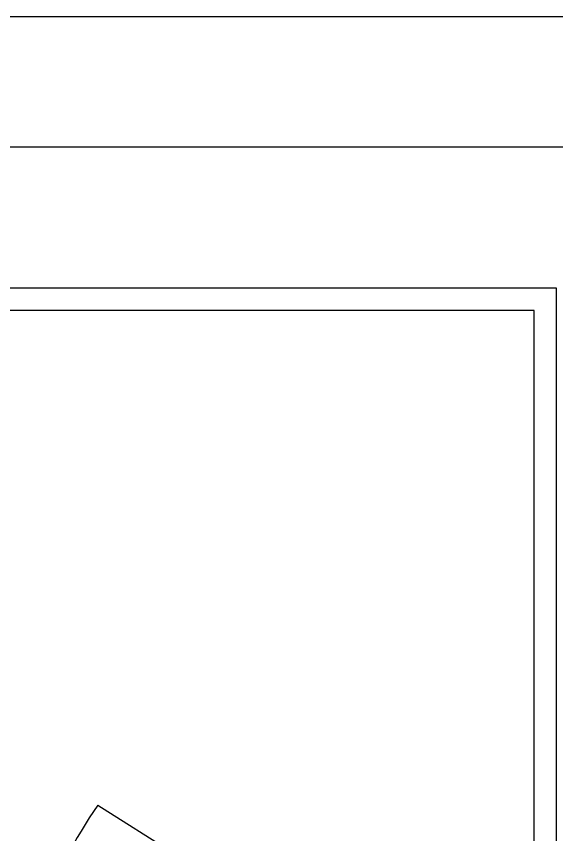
# Model space of a CAD drawing. Header units: millimetres. Extents: x -27104 to 125781, y -3376 to 46996.
# Drawn here: x 60041.64 to 60055.82, y 18837.01 to 18858.5 of the extents above; entities that cross this region are included whole.
import ezdxf

# ---------------------------------------------------------------- set-up
doc = ezdxf.new("R2010")
doc.units = ezdxf.units.MM
doc.header["$LTSCALE"] = 100
doc.header["$MEASUREMENT"] = 0
doc.layers.get('0').update_dxf_attribs({"linetype": 'CONTINUOUS'})
doc.layers.add('ELE9', color=9, linetype='CONTINUOUS')

# ---------------------------------------------------------------- blocks, each defined once
blk = doc.blocks.new('ggtyu')
at = {"layer": 'ELE9', "color": 253}
blk.add_line((59854.315, 19001.582), (59863.82, 18995.591), dxfattribs=at)
at = {"layer": 'ELE9', "color": 253, "ltscale": 0.1}
for points in [[(59785.565, 19022.295), (59916.153, 19022.295)], [(59740.079, 18986.689), (59740.079, 19018.872), (59900.404, 19018.872), (59900.404, 18968.788), (59896.687, 18968.788), (59896.687, 19015.155), (59870.08, 19015.155), (59870.08, 18972.506), (59881.036, 18972.506), (59881.036, 18968.788), (59866.363, 18968.788), (59866.363, 19015.155), (59839.756, 19015.155), (59839.756, 18972.506), (59850.712, 18972.506), (59850.712, 18968.788), (59839.756, 18968.788), (59839.756, 18964.778), (59836.039, 18964.778), (59836.039, 19015.155), (59743.796, 19015.155), (59743.796, 18986.689), (59740.079, 18986.689)], [(59865.972, 18971.332), (59865.972, 18995.297), (59865.776, 18995.297), (59865.776, 19014.568), (59840.343, 19014.568), (59840.343, 18995.297), (59840.148, 18995.297), (59840.148, 18972.897), (59851.103, 18972.897), (59851.103, 18971.332)]]:
    blk.add_lwpolyline(points, dxfattribs=at)
at = {"layer": 'ELE9', "color": 253}
blk.add_arc((59864.432, 18994.604), 12.29, 145.4069, 175.3963, dxfattribs=at)

msp = doc.modelspace()

# ---------------------------------------------------------------- block references
msp.add_blockref('ggtyu', (189.458, -163.799))

doc.saveas('drawing.dxf')
